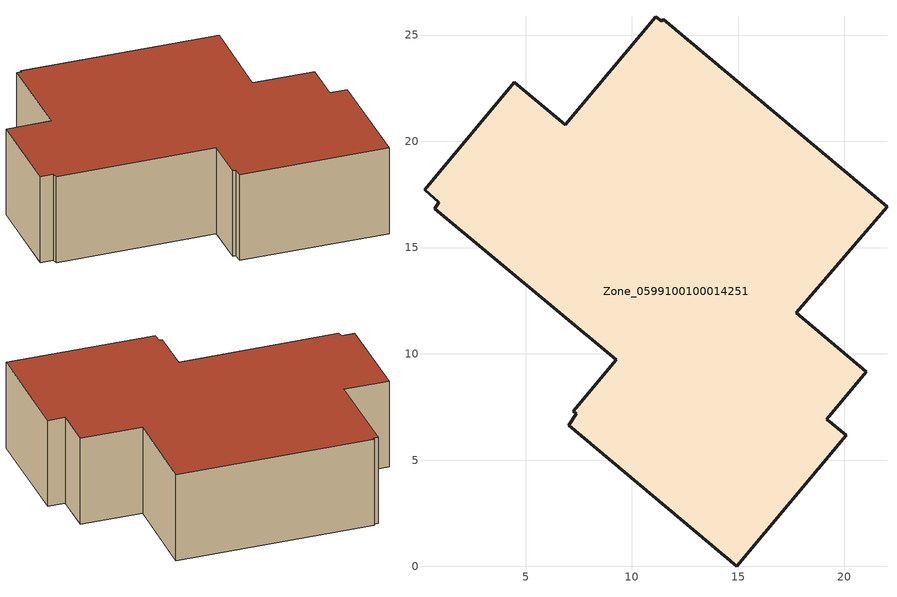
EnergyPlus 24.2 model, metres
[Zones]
Zone_0599100100014251
 floor ground (C_G): 0.25,17.73 4.46,22.78 6.86,20.77 11.13,25.87 11.4,25.65 11.48,25.75 22,16.92 17.74,11.94 21.03,9.17 19.16,6.93 20.09,6.16 14.94,0 7.03,6.63 7.4,7.17 7.25,7.3 9.28,9.72 0.73,16.82 0.93,17.14 z0
 wall outside (C_F): 20.09,6.16 19.16,6.93 21.03,9.17 17.74,11.94 22,16.92 11.48,25.75 11.4,25.65 11.13,25.87 6.86,20.77 4.46,22.78 0.25,17.73 0.93,17.14 0.73,16.82 9.28,9.72 7.25,7.3 7.4,7.17 7.03,6.63 14.94,0 20.09,6.16 z0:6.46
 roof outside (C_R): 0.93,17.14 0.73,16.82 9.28,9.72 7.25,7.3 7.4,7.17 7.03,6.63 14.94,0 20.09,6.16 19.16,6.93 21.03,9.17 17.74,11.94 22,16.92 11.48,25.75 11.4,25.65 11.13,25.87 6.86,20.77 4.46,22.78 0.25,17.73 z6.46
[BUILDING]
Pand.0599100100014251: North Axis=0; Terrain=City; Loads Convergence Tolerance Value=0.04; Temperature Convergence Tolerance Value=0.4; Solar Distribution=FullExterior; Maximum Number of Warmup Days=25; Minimum Number of Warmup Days=1
[Site:Location]
Rotterdam.The.Hague.AP_ZH_NLD Design_Conditions: Latitude=51.96; Longitude=4.45; Time Zone=1; Elevation=-4.5
[SITE:GROUNDTEMPERATURE:BUILDINGSURFACE]
18, 18, 18, 18, 18, 18, 18, 18, 18, 18, 18, 18
[MATERIAL] Thermal Absorptance=0.9; Solar Absorptance=0.7; Visible Absorptance=0.7
Name | Roughness | Thickness | Conductivity | Density | Specific Heat
G.D.2015-2018 | MediumSmooth | 0.15 | 0.0428571 | 540 | 1210
F.D.2015-2018 | Rough | 0.3 | 0.0666667 | 1920 | 840
R.D.2015-2018 | MediumRough | 0.2 | 0.0333333 | 1500 | 1000
[CONSTRUCTION]
C_G: G.D.2015-2018
C_F: F.D.2015-2018
C_R: R.D.2015-2018
[ZONE]
Zone_0599100100014251: Type=1; Multiplier=1; Ceiling Height=Autocalculate; Volume=Autocalculate; Floor Area=autocalculate; Part of Total Floor Area=Yes
[ZONEINFILTRATION:DESIGNFLOWRATE]
Infil_Zone_0599100100014251: Zone or ZoneList or Space or SpaceList=Zone_0599100100014251; Schedule=AlwaysOn; Design Flow Rate Calculation Method=Flow/Area; Flow Rate per Floor Area=0.0021; Constant Term Coefficient=1; Temperature Term Coefficient=0; Velocity Term Coefficient=0; Velocity Squared Term Coefficient=0
[HVACTEMPLATE:ZONE:IDEALLOADSAIRSYSTEM]
Zone_0599100100014251: Maximum Heating Supply Air Temperature=50; Minimum Cooling Supply Air Temperature=13; Maximum Heating Supply Air Humidity Ratio=0.0156; Minimum Cooling Supply Air Humidity Ratio=0.0077; Heating Limit=NoLimit; Cooling Limit=NoLimit; Dehumidification Control Type=ConstantSensibleHeatRatio; Cooling Sensible Heat Ratio=0.7; Dehumidification Setpoint=60; Humidification Control Type=None; Humidification Setpoint=30; Outdoor Air Method=None; Outdoor Air Flow Rate per Person=0.00944; Outdoor Air Flow Rate per Zone Floor Area=0; Outdoor Air Flow Rate per Zone=0; Demand Controlled Ventilation Type=None; Outdoor Air Economizer Type=NoEconomizer; Heat Recovery Type=None; Sensible Heat Recovery Effectiveness=0.7; Latent Heat Recovery Effectiveness=0.65
[ZONECONTROL:THERMOSTAT]
ThermostatControl_Zone_0599100100014251: Zone or ZoneList=Zone_0599100100014251; Control Type Schedule=DualSetpointControlType; Control 1=Thermostat_Zone_0599100100014251; Temperature Difference Between Cutout And Setpoint=0
[THERMOSTATSETPOINT:DUALSETPOINT]
Thermostat_Zone_0599100100014251: Heating Setpoint Temperature Schedule=HeatingSetpoint_Zone_0599100100014251; Cooling Setpoint Temperature Schedule=CoolingSetpoint_Zone_0599100100014251
[SCHEDULE:COMPACT]
HeatingSetpoint_Zone_0599100100014251: Through: 12/31, For: AllDays, Until: 24:00, 21
CoolingSetpoint_Zone_0599100100014251: Through: 12/31, For: AllDays, Until: 24:00, 24
DualSetpointControlType: Through: 12/31, For: AllDays, Until: 24:00, 4
AlwaysOn: Through: 12/31, For: AllDays, Until: 24:00, 1
